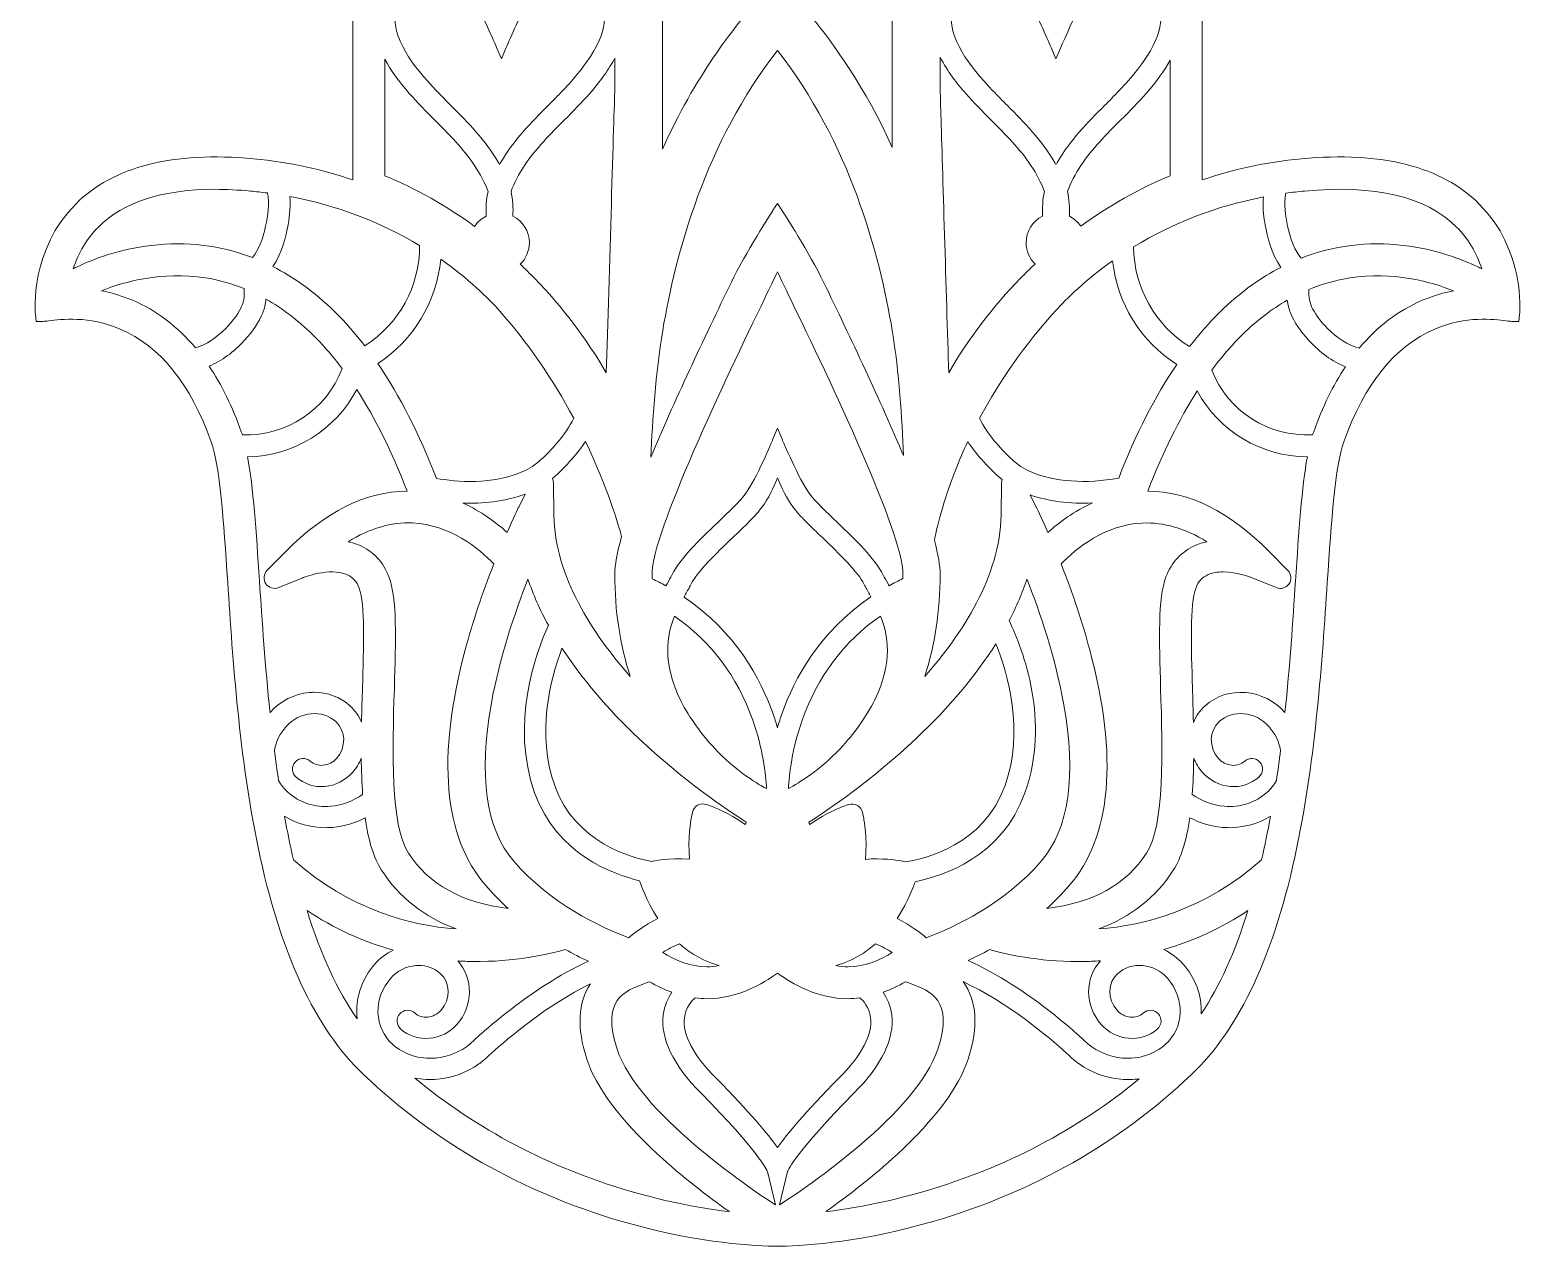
# Model space of a CAD drawing. Header units: millimetres. Extents: x 29 to 930, y -151 to 678.
# Drawn here: x 628.7 to 910.2, y 283.1 to 512.1 of the extents above; entities that cross this region are included whole.
import ezdxf

# ---------------------------------------------------------------- set-up
doc = ezdxf.new("R2010")
doc.units = ezdxf.units.MM
doc.header["$MEASUREMENT"] = 0
doc.layers.add('Layer 4', color=7, linetype='Continuous')

msp = doc.modelspace()

# ---------------------------------------------------------------- linework, layer by layer
at = {"layer": 'Layer 4', "lineweight": 0}
for points, knots in [([(901.58, 479.29), (894.51, 486.36), (883.25, 489.22), (868.09, 487.81), (861.25, 487.18), (855.02, 485.76), (849.38, 483.82), (849.38, 483.82), (849.38, 624.19), (849.38, 624.19), (847.17, 637.8), (835.28, 647.91), (821.72, 647.91), (811.05, 647.91), (801.65, 641.65), (797.05, 632.34), (797.05, 632.34), (797.05, 644.17), (797.05, 644.17), (795.25, 659.61), (783, 667.85), (769.47, 667.88), (769.47, 667.88), (769.47, 667.88), (769.47, 667.88), (769.46, 667.88), (769.44, 667.88), (769.43, 667.88), (769.42, 667.88), (769.4, 667.88), (769.39, 667.88), (769.39, 667.88), (769.39, 667.88), (769.39, 667.88), (755.86, 667.85), (743.61, 659.61), (741.81, 644.17), (741.81, 644.17), (741.81, 632.34), (741.81, 632.34), (737.21, 641.65), (727.81, 647.91), (717.14, 647.91), (703.58, 647.91), (691.69, 637.8), (689.48, 624.19), (689.48, 624.19), (689.48, 483.82), (689.48, 483.82), (683.84, 485.76), (677.61, 487.18), (670.77, 487.81), (655.61, 489.22), (644.34, 486.36), (637.28, 479.29), (628.66, 470.66), (629.64, 459.05), (629.68, 458.56), (629.68, 458.56), (629.81, 457.2), (629.81, 457.2), (629.81, 457.2), (631.17, 457.2), (631.17, 457.2), (631.44, 457.2), (631.75, 457.24), (632.23, 457.3), (634.48, 457.59), (639.75, 458.27), (645.67, 455.75), (653.16, 452.56), (658.93, 445.42), (662.81, 434.52), (664.44, 429.94), (665.12, 419.78), (665.9, 408.02), (666.88, 393.37), (668.09, 375.13), (671.62, 358.19), (675.8, 338.1), (682.32, 324.08), (691.55, 315.32), (705.06, 302.5), (721.34, 293.24), (739.93, 287.79), (752.67, 284.06), (763.69, 283.09), (768.77, 283.09), (769, 283.09), (769.22, 283.09), (769.43, 283.09), (769.64, 283.09), (769.86, 283.09), (770.09, 283.09), (775.17, 283.09), (786.19, 284.06), (798.93, 287.79), (817.52, 293.24), (833.8, 302.5), (847.31, 315.32), (856.54, 324.08), (863.06, 338.1), (867.24, 358.19), (870.77, 375.13), (871.98, 393.37), (872.96, 408.02), (873.74, 419.78), (874.42, 429.94), (876.05, 434.52), (879.93, 445.42), (885.7, 452.56), (893.19, 455.75), (899.11, 458.27), (904.38, 457.59), (906.62, 457.3), (907.11, 457.24), (907.42, 457.2), (907.68, 457.2), (907.68, 457.2), (909.05, 457.2), (909.05, 457.2), (909.05, 457.2), (909.18, 458.56), (909.18, 458.56), (909.22, 459.05), (910.2, 470.66), (901.58, 479.29)], [0, 0, 0, 0, 1, 1, 1, 2, 2, 2, 3, 3, 3, 4, 4, 4, 5, 5, 5, 6, 6, 6, 7, 7, 7, 8, 8, 8, 9, 9, 9, 10, 10, 10, 11, 11, 11, 12, 12, 12, 13, 13, 13, 14, 14, 14, 15, 15, 15, 16, 16, 16, 17, 17, 17, 18, 18, 18, 19, 19, 19, 20, 20, 20, 21, 21, 21, 22, 22, 22, 23, 23, 23, 24, 24, 24, 25, 25, 25, 26, 26, 26, 27, 27, 27, 28, 28, 28, 29, 29, 29, 30, 30, 30, 31, 31, 31, 32, 32, 32, 33, 33, 33, 34, 34, 34, 35, 35, 35, 36, 36, 36, 37, 37, 37, 38, 38, 38, 39, 39, 39, 40, 40, 40, 41, 41, 41, 42, 42, 42, 42]), ([(747.8, 517.07), (751.89, 514.11), (757.69, 514.38), (761.47, 517.97), (763.23, 519.64), (764.22, 521.89), (764.27, 524.31), (764.31, 526.72), (763.39, 529.01), (761.69, 530.74), (758.68, 533.81), (753.69, 533.89), (750.57, 530.93), (750.3, 530.67), (750.06, 530.4), (749.83, 530.11), (750.12, 530.58), (750.48, 531.03), (750.9, 531.42), (754.45, 534.8), (760.14, 534.7), (763.57, 531.21), (764.86, 529.9), (765.82, 528.31), (766.36, 526.6), (766.11, 525.36), (766, 524.09), (766.02, 522.82), (766.04, 521.76), (766.16, 520.7), (766.37, 519.65), (766.08, 518.75), (765.68, 517.89), (765.17, 517.07), (761.71, 513.1), (753.72, 503.14), (747.8, 489.64), (747.8, 489.64), (747.8, 517.07), (747.8, 517.07)], [0, 0, 0, 0, 1, 1, 1, 2, 2, 2, 3, 3, 3, 4, 4, 4, 5, 5, 5, 6, 6, 6, 7, 7, 7, 8, 8, 8, 9, 9, 9, 10, 10, 10, 11, 11, 11, 12, 12, 12, 13, 13, 13, 13]), ([(772.56, 526.6), (773.1, 528.31), (774.06, 529.9), (775.35, 531.21), (778.78, 534.7), (784.46, 534.8), (788.02, 531.42), (788.44, 531.03), (788.79, 530.59), (789.08, 530.11), (788.86, 530.4), (788.62, 530.67), (788.35, 530.93), (785.23, 533.89), (780.24, 533.81), (777.23, 530.74), (775.52, 529.01), (774.61, 526.72), (774.65, 524.31), (774.69, 521.89), (775.69, 519.64), (777.45, 517.97), (781.21, 514.4), (786.97, 514.11), (791.05, 517.02), (791.05, 517.02), (791.05, 489.94), (791.05, 489.94), (786.11, 501.08), (779.66, 509.84), (775.98, 514.37), (775.94, 514.41), (775.91, 514.45), (775.89, 514.47), (775.22, 515.29), (774.55, 516.09), (773.89, 516.84), (773.31, 517.73), (772.86, 518.67), (772.55, 519.65), (772.76, 520.7), (772.88, 521.76), (772.9, 522.82), (772.92, 524.09), (772.81, 525.36), (772.56, 526.6)], [0, 0, 0, 0, 1, 1, 1, 2, 2, 2, 3, 3, 3, 4, 4, 4, 5, 5, 5, 6, 6, 6, 7, 7, 7, 8, 8, 8, 9, 9, 9, 10, 10, 10, 11, 11, 11, 12, 12, 12, 13, 13, 13, 14, 14, 14, 15, 15, 15, 15]), ([(704.09, 526.47), (704.46, 526.1), (704.83, 525.73), (705.2, 525.36), (707.87, 522.68), (710.63, 519.92), (712.74, 516.77), (713.61, 515.45), (715.77, 510.55), (716.52, 508.77), (716.52, 508.77), (717.44, 506.61), (717.44, 506.61), (717.44, 506.61), (718.36, 508.77), (718.36, 508.77), (719.12, 510.55), (721.27, 515.45), (722.15, 516.77), (724.25, 519.92), (727.01, 522.69), (729.68, 525.36), (729.94, 525.62), (730.2, 525.88), (730.46, 526.14), (733.26, 523.63), (736.27, 520.28), (736.79, 516.02), (737.19, 512.72), (736.52, 508.56), (728.96, 500.62), (728.07, 499.69), (727.14, 498.75), (726.25, 497.84), (723.04, 494.61), (719.73, 491.27), (717.36, 487.2), (717.36, 487.2), (717.36, 487.2), (717.36, 487.2), (717.27, 487.04), (717.18, 486.88), (717.09, 486.72), (717, 486.88), (716.91, 487.04), (716.82, 487.2), (714.45, 491.27), (711.14, 494.61), (707.93, 497.84), (707.03, 498.75), (706.11, 499.69), (705.22, 500.62), (700.75, 505.31), (696.71, 510.43), (697.39, 516.02), (697.92, 520.4), (701.12, 523.86), (704.09, 526.47)], [0, 0, 0, 0, 1, 1, 1, 2, 2, 2, 3, 3, 3, 4, 4, 4, 5, 5, 5, 6, 6, 6, 7, 7, 7, 8, 8, 8, 9, 9, 9, 10, 10, 10, 11, 11, 11, 12, 12, 12, 13, 13, 13, 14, 14, 14, 15, 15, 15, 16, 16, 16, 17, 17, 17, 18, 18, 18, 19, 19, 19, 19]), ([(808.68, 526.3), (808.99, 525.99), (809.31, 525.67), (809.63, 525.36), (812.3, 522.68), (815.06, 519.92), (817.16, 516.77), (818.03, 515.45), (820.19, 510.55), (820.94, 508.77), (820.94, 508.77), (821.86, 506.61), (821.86, 506.61), (821.86, 506.61), (822.78, 508.77), (822.78, 508.77), (823.54, 510.55), (825.69, 515.45), (826.57, 516.77), (828.67, 519.92), (831.43, 522.68), (834.1, 525.35), (834.42, 525.67), (834.73, 525.99), (835.05, 526.3), (837.93, 523.75), (841.04, 520.34), (841.57, 516.02), (841.97, 512.72), (841.3, 508.56), (833.73, 500.62), (832.85, 499.69), (831.92, 498.75), (831.02, 497.84), (827.82, 494.61), (824.5, 491.27), (822.14, 487.2), (822.04, 487.04), (821.95, 486.88), (821.86, 486.72), (821.77, 486.88), (821.68, 487.04), (821.59, 487.2), (819.22, 491.27), (815.91, 494.61), (812.71, 497.84), (811.81, 498.75), (810.88, 499.69), (809.99, 500.62), (805.53, 505.31), (801.48, 510.43), (802.16, 516.02), (802.69, 520.34), (805.79, 523.75), (808.68, 526.3)], [0, 0, 0, 0, 1, 1, 1, 2, 2, 2, 3, 3, 3, 4, 4, 4, 5, 5, 5, 6, 6, 6, 7, 7, 7, 8, 8, 8, 9, 9, 9, 10, 10, 10, 11, 11, 11, 12, 12, 12, 13, 13, 13, 14, 14, 14, 15, 15, 15, 16, 16, 16, 17, 17, 17, 18, 18, 18, 18]), ([(747.82, 455.45), (750.22, 470.04), (755.92, 490.93), (769.43, 508.23), (782.94, 490.93), (788.64, 470.04), (791.04, 455.45), (792.33, 447.58), (792.9, 438.98), (793.15, 431.94), (788.86, 442.17), (783.21, 454.03), (778.12, 464.6), (775.59, 469.84), (770.48, 477.77), (770.26, 478.11), (770.26, 478.11), (769.42, 479.41), (769.42, 479.41), (769.42, 479.41), (768.58, 478.11), (768.58, 478.11), (768.37, 477.77), (763.26, 469.85), (760.74, 464.61), (755.59, 453.92), (749.88, 441.94), (745.58, 431.65), (745.87, 438.72), (746.5, 447.38), (747.82, 455.45)], [0, 0, 0, 0, 1, 1, 1, 2, 2, 2, 3, 3, 3, 4, 4, 4, 5, 5, 5, 6, 6, 6, 7, 7, 7, 8, 8, 8, 9, 9, 9, 10, 10, 10, 10]), ([(800.05, 506.95), (801.46, 504.22), (803.32, 501.89), (804.87, 500.12), (806.38, 498.38), (808.03, 496.73), (809.63, 495.14), (812.3, 492.47), (815.06, 489.7), (817.16, 486.55), (818.23, 484.94), (819.08, 483.29), (819.7, 481.64), (819.34, 480.27), (819.3, 478.49), (819.34, 477.01), (817.47, 476.07), (816.25, 474.14), (816.25, 472), (816.25, 470.47), (816.86, 469.04), (817.93, 468), (816.98, 467.1), (816.06, 466.2), (815.19, 465.31), (809.99, 459.98), (805.36, 453.88), (801.67, 447.51), (801.22, 462.24), (800.51, 485.87), (800.2, 496.18), (800.2, 496.18), (800.05, 501.2), (800.05, 501.2), (800.05, 501.2), (800.05, 506.95), (800.05, 506.95)], [0, 0, 0, 0, 1, 1, 1, 2, 2, 2, 3, 3, 3, 4, 4, 4, 5, 5, 5, 6, 6, 6, 7, 7, 7, 8, 8, 8, 9, 9, 9, 10, 10, 10, 11, 11, 11, 12, 12, 12, 12]), ([(695.47, 506.57), (696.58, 504.52), (698.11, 502.4), (700.1, 500.12), (701.61, 498.38), (703.26, 496.73), (704.85, 495.14), (707.52, 492.47), (710.28, 489.7), (712.38, 486.55), (713.46, 484.94), (714.31, 483.29), (714.92, 481.64), (714.57, 480.27), (714.52, 478.49), (714.57, 477.01), (713.68, 476.57), (712.94, 475.9), (712.4, 475.08), (707.12, 478.93), (701.43, 482.14), (695.47, 484.63), (695.47, 484.63), (695.47, 506.57), (695.47, 506.57)], [0, 0, 0, 0, 1, 1, 1, 2, 2, 2, 3, 3, 3, 4, 4, 4, 5, 5, 5, 6, 6, 6, 7, 7, 7, 8, 8, 8, 8]), ([(719.61, 477.01), (719.66, 478.49), (719.61, 480.27), (719.25, 481.64), (719.87, 483.29), (720.72, 484.94), (721.79, 486.55), (723.9, 489.7), (726.66, 492.47), (729.33, 495.14), (730.92, 496.73), (732.57, 498.38), (734.08, 500.12), (736.13, 502.47), (737.69, 504.65), (738.8, 506.76), (738.8, 506.76), (738.8, 501.26), (738.8, 501.26), (738.8, 501.26), (738.79, 500.8), (738.79, 500.8), (738.66, 496.51), (737.73, 465.42), (737.19, 447.51), (733.49, 453.88), (728.87, 459.98), (723.67, 465.31), (722.81, 466.19), (721.91, 467.08), (720.97, 467.96), (722.06, 469), (722.7, 470.47), (722.7, 472), (722.7, 474.14), (721.49, 476.07), (719.61, 477.01)], [0, 0, 0, 0, 1, 1, 1, 2, 2, 2, 3, 3, 3, 4, 4, 4, 5, 5, 5, 6, 6, 6, 7, 7, 7, 8, 8, 8, 9, 9, 9, 10, 10, 10, 11, 11, 11, 12, 12, 12, 12]), ([(824.03, 481.64), (824.64, 483.29), (825.5, 484.94), (826.57, 486.55), (828.67, 489.7), (831.43, 492.47), (834.1, 495.14), (835.7, 496.73), (837.35, 498.38), (838.86, 500.12), (840.79, 502.34), (842.29, 504.4), (843.38, 506.39), (843.38, 506.39), (843.38, 484.63), (843.38, 484.63), (837.45, 482.15), (831.79, 478.96), (826.52, 475.13), (825.98, 475.93), (825.25, 476.58), (824.39, 477.01), (824.43, 478.49), (824.38, 480.27), (824.03, 481.64)], [0, 0, 0, 0, 1, 1, 1, 2, 2, 2, 3, 3, 3, 4, 4, 4, 5, 5, 5, 6, 6, 6, 7, 7, 7, 8, 8, 8, 8]), ([(636.81, 467.11), (637.81, 470.18), (639.4, 472.82), (641.55, 474.96), (646.28, 479.68), (653.66, 482.06), (663.54, 482.06), (665.65, 482.06), (667.87, 481.95), (670.21, 481.74), (671.2, 481.64), (672.24, 481.52), (673.38, 481.37), (673.83, 479.41), (673.44, 477.04), (673.03, 475.15), (672.47, 472.54), (671.69, 470.63), (670.58, 469.21), (664.58, 471.51), (658.18, 472.29), (651.54, 471.51), (645.46, 470.79), (640.58, 468.92), (637.56, 467.47), (637.36, 467.38), (637.11, 467.26), (636.81, 467.11)], [0, 0, 0, 0, 1, 1, 1, 2, 2, 2, 3, 3, 3, 4, 4, 4, 5, 5, 5, 6, 6, 6, 7, 7, 7, 8, 8, 8, 9, 9, 9, 9]), ([(901.3, 467.46), (901.3, 467.46), (901.3, 467.46), (901.3, 467.46), (898.27, 468.91), (893.39, 470.78), (887.32, 471.5), (880.58, 472.29), (874.1, 471.48), (868.03, 469.1), (866.87, 470.54), (866.06, 472.48), (865.49, 475.15), (865.08, 477.03), (864.7, 479.37), (865.13, 481.32), (866.36, 481.5), (867.52, 481.63), (868.64, 481.74), (881.92, 482.97), (891.57, 480.69), (897.31, 474.96), (899.46, 472.82), (901.05, 470.18), (902.05, 467.1), (901.75, 467.25), (901.49, 467.37), (901.3, 467.46)], [0, 0, 0, 0, 1, 1, 1, 2, 2, 2, 3, 3, 3, 4, 4, 4, 5, 5, 5, 6, 6, 6, 7, 7, 7, 8, 8, 8, 9, 9, 9, 9]), ([(677.26, 475.4), (677.63, 477.39), (677.74, 479.14), (677.59, 480.7), (686.4, 479.05), (694.61, 475.95), (702.04, 471.47), (702.07, 463.83), (698.17, 456.71), (691.73, 452.59), (688.14, 457.24), (684.22, 461.1), (680.06, 464.07), (678.23, 465.37), (676.34, 466.52), (674.42, 467.5), (676.13, 470.12), (676.86, 473.2), (677.26, 475.4)], [0, 0, 0, 0, 1, 1, 1, 2, 2, 2, 3, 3, 3, 4, 4, 4, 5, 5, 5, 6, 6, 6, 6]), ([(860.92, 480.63), (860.79, 479.08), (860.9, 477.36), (861.26, 475.4), (861.67, 473.15), (862.42, 470), (864.19, 467.37), (862.35, 466.41), (860.54, 465.31), (858.8, 464.06), (854.59, 461.06), (850.63, 457.15), (847.02, 452.44), (840.52, 456.49), (836.54, 463.56), (836.49, 471.21), (843.94, 475.76), (852.15, 478.93), (860.92, 480.63)], [0, 0, 0, 0, 1, 1, 1, 2, 2, 2, 3, 3, 3, 4, 4, 4, 5, 5, 5, 6, 6, 6, 6]), ([(717.13, 459.13), (722.37, 453.22), (727.06, 446.44), (731.05, 438.97), (730.28, 437.38), (729.22, 435.81), (727.82, 434.19), (725.99, 432.09), (723.96, 429.99), (721.5, 428.92), (715.66, 426.37), (708.98, 426.96), (705.19, 427.64), (701.98, 435.96), (698.27, 443.23), (694.15, 449.25), (700.91, 453.67), (705.24, 460.86), (706.01, 468.9), (711.27, 465.23), (714.93, 461.61), (717.13, 459.13)], [0, 0, 0, 0, 1, 1, 1, 2, 2, 2, 3, 3, 3, 4, 4, 4, 5, 5, 5, 6, 6, 6, 7, 7, 7, 7]), ([(833.69, 427.7), (827.52, 426.54), (821.47, 426.98), (817.02, 428.92), (814.56, 429.99), (812.53, 432.09), (810.7, 434.19), (809.3, 435.81), (808.24, 437.37), (807.48, 438.96), (811.31, 446.1), (816.1, 452.88), (821.72, 459.12), (823.87, 461.51), (827.45, 465.02), (832.54, 468.61), (833.39, 460.59), (837.8, 453.45), (844.61, 449.1), (840.53, 443.12), (836.87, 435.93), (833.69, 427.7)], [0, 0, 0, 0, 1, 1, 1, 2, 2, 2, 3, 3, 3, 4, 4, 4, 5, 5, 5, 6, 6, 6, 7, 7, 7, 7]), ([(648.02, 461.16), (646.14, 461.96), (644.17, 462.56), (642.14, 462.95), (646.46, 464.7), (653.52, 466.65), (661.63, 465.4), (664.14, 465.01), (666.62, 464.33), (669, 463.36), (669.1, 461.81), (668.89, 460.65), (668.32, 459.57), (667.68, 458.35), (666.74, 457.1), (665.52, 455.87), (663.78, 454.09), (661.87, 452.86), (659.84, 452.21), (656.45, 456.25), (652.48, 459.26), (648.02, 461.16)], [0, 0, 0, 0, 1, 1, 1, 2, 2, 2, 3, 3, 3, 4, 4, 4, 5, 5, 5, 6, 6, 6, 7, 7, 7, 7]), ([(748.63, 407.77), (748.56, 407.65), (748.49, 407.52), (748.42, 407.4), (747.56, 407.87), (746.68, 408.33), (745.8, 408.75), (745.8, 409.02), (745.8, 409.29), (745.8, 409.57), (745.81, 417.48), (759.62, 446.16), (767.04, 461.57), (767.99, 463.53), (768.78, 465.2), (769.43, 466.54), (770.07, 465.2), (770.86, 463.53), (771.81, 461.56), (779.23, 446.15), (793.04, 417.47), (793.05, 409.56), (793.05, 409.3), (793.05, 409.04), (793.05, 408.77), (792.17, 408.35), (791.3, 407.9), (790.44, 407.42), (790.38, 407.54), (790.31, 407.66), (790.24, 407.77), (789.91, 408.37), (789.59, 408.94), (789.34, 409.44), (787.78, 412.55), (784.18, 415.99), (780.7, 419.31), (778.58, 421.34), (776.58, 423.25), (775.54, 424.65), (773.43, 427.5), (770.39, 434.8), (770.36, 434.87), (770.36, 434.87), (769.44, 437.1), (769.44, 437.1), (769.44, 437.1), (768.51, 434.87), (768.51, 434.87), (768.48, 434.8), (765.45, 427.5), (763.34, 424.65), (762.3, 423.25), (760.29, 421.34), (758.17, 419.31), (754.69, 415.99), (751.09, 412.55), (749.54, 409.44), (749.29, 408.94), (748.97, 408.37), (748.63, 407.77)], [0, 0, 0, 0, 1, 1, 1, 2, 2, 2, 3, 3, 3, 4, 4, 4, 5, 5, 5, 6, 6, 6, 7, 7, 7, 8, 8, 8, 9, 9, 9, 10, 10, 10, 11, 11, 11, 12, 12, 12, 13, 13, 13, 14, 14, 14, 15, 15, 15, 16, 16, 16, 17, 17, 17, 18, 18, 18, 19, 19, 19, 20, 20, 20, 20]), ([(890.84, 461.16), (886.35, 459.25), (882.35, 456.21), (878.95, 452.13), (876.82, 452.76), (874.81, 454.01), (873, 455.87), (871.78, 457.1), (870.84, 458.35), (870.2, 459.57), (869.65, 460.6), (869.43, 461.74), (869.51, 463.21), (872.01, 464.25), (874.6, 464.98), (877.22, 465.39), (885.32, 466.64), (892.38, 464.69), (896.7, 462.94), (894.67, 462.55), (892.71, 461.96), (890.84, 461.16)], [0, 0, 0, 0, 1, 1, 1, 2, 2, 2, 3, 3, 3, 4, 4, 4, 5, 5, 5, 6, 6, 6, 7, 7, 7, 7]), ([(668.66, 435.84), (668.59, 436.05), (668.52, 436.25), (668.46, 436.43), (666.79, 441.12), (664.76, 445.26), (662.41, 448.77), (664.79, 449.78), (667.05, 451.42), (669.01, 453.58), (670.69, 455.43), (671.8, 457.09), (672.49, 458.79), (672.81, 459.59), (673.02, 460.45), (673.11, 461.38), (676.18, 459.65), (679.11, 457.42), (681.86, 454.73), (683.77, 452.86), (685.64, 450.7), (687.45, 448.3), (684.46, 440.48), (677.03, 435.56), (668.66, 435.84)], [0, 0, 0, 0, 1, 1, 1, 2, 2, 2, 3, 3, 3, 4, 4, 4, 5, 5, 5, 6, 6, 6, 7, 7, 7, 8, 8, 8, 8]), ([(870.4, 436.43), (870.33, 436.25), (870.27, 436.06), (870.2, 435.85), (861.83, 435.43), (854.3, 440.23), (851.19, 448), (853.05, 450.51), (855.01, 452.77), (857, 454.72), (859.65, 457.33), (862.48, 459.5), (865.43, 461.2), (865.53, 460.34), (865.73, 459.54), (866.03, 458.79), (866.72, 457.09), (867.83, 455.43), (869.51, 453.58), (871.55, 451.34), (873.9, 449.66), (876.38, 448.66), (874.06, 445.18), (872.05, 441.07), (870.4, 436.43)], [0, 0, 0, 0, 1, 1, 1, 2, 2, 2, 3, 3, 3, 4, 4, 4, 5, 5, 5, 6, 6, 6, 7, 7, 7, 8, 8, 8, 8]), ([(673.93, 383.59), (673.91, 383.57), (673.89, 383.55), (673.87, 383.52), (672.95, 392.26), (672.39, 400.75), (671.88, 408.32), (671.26, 417.76), (670.71, 426), (669.65, 431.71), (678.27, 431.82), (686.22, 436.74), (690.19, 444.37), (693.7, 438.97), (696.88, 432.55), (699.68, 425.25), (691.91, 425.18), (684.21, 421.34), (676.79, 413.83), (676.79, 413.83), (673.32, 410.33), (673.32, 410.33), (672.66, 409.65), (672.56, 408.59), (673.08, 407.81), (673.61, 407.02), (674.63, 406.71), (675.51, 407.07), (675.51, 407.07), (680.05, 408.94), (680.05, 408.94), (680.1, 408.96), (685.09, 410.92), (688.33, 409.52), (689.45, 409.04), (690.17, 408.24), (690.67, 406.94), (691.77, 404.05), (691.51, 395.67), (691.28, 388.27), (691.22, 386.15), (691.15, 383.94), (691.1, 381.71), (690.63, 382.87), (689.9, 383.94), (688.9, 384.83), (687.04, 386.47), (684.69, 387.36), (682.19, 387.36), (681.88, 387.36), (681.56, 387.34), (681.25, 387.31), (678.44, 387.07), (675.84, 385.75), (673.93, 383.59)], [0, 0, 0, 0, 1, 1, 1, 2, 2, 2, 3, 3, 3, 4, 4, 4, 5, 5, 5, 6, 6, 6, 7, 7, 7, 8, 8, 8, 9, 9, 9, 10, 10, 10, 11, 11, 11, 12, 12, 12, 13, 13, 13, 14, 14, 14, 15, 15, 15, 16, 16, 16, 17, 17, 17, 18, 18, 18, 18]), ([(866.97, 408.31), (866.47, 400.75), (865.9, 392.26), (864.99, 383.53), (864.97, 383.55), (864.95, 383.57), (864.93, 383.59), (863.02, 385.75), (860.42, 387.07), (857.61, 387.31), (854.76, 387.56), (852.05, 386.68), (849.96, 384.83), (848.96, 383.94), (848.22, 382.87), (847.75, 381.69), (847.7, 383.93), (847.64, 386.15), (847.57, 388.27), (847.34, 395.66), (847.08, 404.04), (848.18, 406.93), (848.68, 408.23), (849.4, 409.03), (850.52, 409.51), (851.38, 409.88), (852.35, 410.02), (853.32, 410.02), (856.05, 410.02), (858.76, 408.95), (858.79, 408.94), (858.79, 408.94), (863.35, 407.06), (863.35, 407.06), (864.22, 406.7), (865.24, 407.01), (865.77, 407.8), (866.3, 408.58), (866.2, 409.64), (865.53, 410.32), (865.53, 410.32), (862.06, 413.82), (862.06, 413.82), (854.63, 421.34), (846.94, 425.18), (839.17, 425.25), (841.93, 432.42), (845.05, 438.75), (848.48, 444.09), (852.55, 436.51), (860.56, 431.71), (869.17, 431.71), (869.17, 431.71), (869.2, 431.71), (869.2, 431.71), (868.15, 426), (867.6, 417.76), (866.97, 408.31)], [0, 0, 0, 0, 1, 1, 1, 2, 2, 2, 3, 3, 3, 4, 4, 4, 5, 5, 5, 6, 6, 6, 7, 7, 7, 8, 8, 8, 9, 9, 9, 10, 10, 10, 11, 11, 11, 12, 12, 12, 13, 13, 13, 14, 14, 14, 15, 15, 15, 16, 16, 16, 17, 17, 17, 18, 18, 18, 19, 19, 19, 19]), ([(741.71, 390.35), (734.62, 398.36), (727.51, 409.21), (727.33, 420.71), (727.33, 420.71), (727.23, 426.79), (727.23, 426.79), (727.23, 427.08), (727.16, 427.35), (727.04, 427.6), (728.42, 428.76), (729.64, 430.07), (730.68, 431.24), (731.68, 432.37), (732.54, 433.47), (733.27, 434.58), (737.39, 426.02), (739.44, 419.05), (740.08, 416.67), (739.22, 413.67), (738.8, 411.35), (738.8, 409.58), (738.79, 402.69), (739.77, 396.25), (741.71, 390.35)], [0, 0, 0, 0, 1, 1, 1, 2, 2, 2, 3, 3, 3, 4, 4, 4, 5, 5, 5, 6, 6, 6, 7, 7, 7, 8, 8, 8, 8]), ([(798.97, 415.98), (799.42, 418.34), (800.53, 423.04), (802.99, 429.31), (803.67, 431.05), (804.43, 432.81), (805.26, 434.56), (805.99, 433.46), (806.84, 432.36), (807.84, 431.24), (808.95, 429.99), (810.25, 428.59), (811.73, 427.4), (811.66, 427.2), (811.63, 427), (811.62, 426.78), (811.62, 426.78), (811.53, 420.71), (811.53, 420.71), (811.34, 409.21), (804.23, 398.35), (797.15, 390.34), (799.09, 396.24), (800.06, 402.68), (800.05, 409.57), (800.05, 411.21), (799.7, 413.3), (798.97, 415.98)], [0, 0, 0, 0, 1, 1, 1, 2, 2, 2, 3, 3, 3, 4, 4, 4, 5, 5, 5, 6, 6, 6, 7, 7, 7, 8, 8, 8, 9, 9, 9, 9]), ([(751.83, 405.3), (751.92, 405.47), (752.02, 405.64), (752.11, 405.81), (752.48, 406.45), (752.82, 407.06), (753.12, 407.65), (754.36, 410.14), (757.85, 413.48), (760.94, 416.42), (763.19, 418.57), (765.31, 420.6), (766.55, 422.27), (767.7, 423.83), (768.68, 425.84), (769.44, 427.72), (770.2, 425.85), (771.17, 423.83), (772.33, 422.27), (773.57, 420.6), (775.69, 418.57), (777.94, 416.42), (781.02, 413.48), (784.52, 410.14), (785.76, 407.65), (786.05, 407.06), (786.4, 406.45), (786.76, 405.81), (786.85, 405.65), (786.94, 405.49), (787.03, 405.33), (777.29, 398.71), (772.56, 389.81), (770.3, 383.42), (769.99, 382.53), (769.69, 381.61), (769.42, 380.69), (769.16, 381.61), (768.87, 382.51), (768.55, 383.4), (766.3, 389.78), (761.57, 398.68), (751.83, 405.3)], [0, 0, 0, 0, 1, 1, 1, 2, 2, 2, 3, 3, 3, 4, 4, 4, 5, 5, 5, 6, 6, 6, 7, 7, 7, 8, 8, 8, 9, 9, 9, 10, 10, 10, 11, 11, 11, 12, 12, 12, 13, 13, 13, 14, 14, 14, 14]), ([(721.93, 424.66), (721.93, 424.66), (720.7, 422.22), (720.7, 422.22), (720.59, 422.01), (719.73, 420.26), (718.5, 417.47), (716.41, 419.36), (713.6, 421.45), (710.17, 422.99), (713.81, 422.85), (717.96, 423.2), (721.93, 424.66)], [0, 0, 0, 0, 1, 1, 1, 2, 2, 2, 3, 3, 3, 4, 4, 4, 4]), ([(816.99, 424.52), (820.45, 423.33), (824.47, 422.82), (828.74, 423.01), (825.29, 421.47), (822.46, 419.36), (820.36, 417.46), (819.04, 420.45), (818.16, 422.21), (818.15, 422.23), (818.15, 422.23), (816.99, 424.52), (816.99, 424.52)], [0, 0, 0, 0, 1, 1, 1, 2, 2, 2, 3, 3, 3, 4, 4, 4, 4]), ([(696.27, 409.08), (695.19, 411.9), (693.32, 413.9), (690.71, 415.03), (690.03, 415.32), (689.31, 415.55), (688.56, 415.71), (692.64, 418.22), (696.71, 419.41), (700.69, 419.24), (707.76, 418.93), (713.19, 414.47), (716.02, 411.53), (713.82, 405.97), (712.01, 400.54), (710.63, 395.35), (705.23, 375.12), (706.53, 360.19), (714.49, 350.98), (715.78, 349.48), (717.2, 348.03), (718.72, 346.65), (710, 347.72), (703.7, 351.23), (699.95, 357.1), (696.49, 362.51), (696.91, 376.1), (697.28, 388.08), (697.57, 397.2), (697.81, 405.06), (696.27, 409.08)], [0, 0, 0, 0, 1, 1, 1, 2, 2, 2, 3, 3, 3, 4, 4, 4, 5, 5, 5, 6, 6, 6, 7, 7, 7, 8, 8, 8, 9, 9, 9, 10, 10, 10, 10]), ([(841.57, 388.08), (841.95, 376.09), (842.37, 362.5), (838.91, 357.09), (835.16, 351.22), (828.85, 347.72), (820.14, 346.64), (821.66, 348.02), (823.07, 349.47), (824.37, 350.97), (832.32, 360.18), (833.62, 375.11), (828.22, 395.35), (826.84, 400.53), (825.03, 405.96), (822.84, 411.52), (825.67, 414.46), (831.09, 418.92), (838.16, 419.23), (842.14, 419.4), (846.21, 418.22), (850.3, 415.71), (849.54, 415.54), (848.82, 415.32), (848.15, 415.02), (845.53, 413.9), (843.66, 411.89), (842.58, 409.07), (841.04, 405.06), (841.29, 397.19), (841.57, 388.08)], [0, 0, 0, 0, 1, 1, 1, 2, 2, 2, 3, 3, 3, 4, 4, 4, 5, 5, 5, 6, 6, 6, 7, 7, 7, 8, 8, 8, 9, 9, 9, 10, 10, 10, 10]), ([(741.41, 341.14), (736.1, 343.13), (726.74, 347.5), (719.78, 355.55), (714.51, 361.66), (713.09, 371.67), (715.55, 385.3), (717.11, 393.92), (719.98, 402.41), (722.44, 408.69), (723.4, 405.82), (724.68, 402.9), (726.28, 399.97), (723.79, 394.48), (719.1, 381.39), (723.7, 368.44), (727.82, 356.86), (738.48, 353.06), (743.46, 351.89), (743.46, 351.89), (743.51, 351.72), (743.51, 351.72), (743.56, 351.57), (744.58, 348.29), (746.91, 344.76), (744.33, 343.47), (742.37, 341.96), (741.41, 341.14)], [0, 0, 0, 0, 1, 1, 1, 2, 2, 2, 3, 3, 3, 4, 4, 4, 5, 5, 5, 6, 6, 6, 7, 7, 7, 8, 8, 8, 9, 9, 9, 9]), ([(813.05, 400.85), (814.43, 403.48), (815.55, 406.1), (816.41, 408.69), (818.87, 402.4), (821.74, 393.91), (823.3, 385.29), (825.77, 371.66), (824.34, 361.65), (819.07, 355.54), (812.11, 347.49), (802.75, 343.12), (797.44, 341.14), (796.48, 341.95), (794.52, 343.47), (791.94, 344.75), (794.19, 348.16), (795.22, 351.34), (795.33, 351.69), (800.56, 352.73), (811.73, 356.35), (816.03, 368.44), (820.81, 381.88), (815.73, 395.26), (813.05, 400.85)], [0, 0, 0, 0, 1, 1, 1, 2, 2, 2, 3, 3, 3, 4, 4, 4, 5, 5, 5, 6, 6, 6, 7, 7, 7, 8, 8, 8, 8]), ([(750.04, 401.69), (756.88, 396.95), (761.83, 390.38), (764.76, 382.13), (766.67, 376.75), (767.22, 371.95), (767.37, 369.22), (765.08, 370.44), (761.36, 372.8), (757.64, 376.75), (755.1, 379.43), (752.94, 382.46), (751.2, 385.73), (747.69, 393.07), (748.57, 398.08), (750.04, 401.69)], [0, 0, 0, 0, 1, 1, 1, 2, 2, 2, 3, 3, 3, 4, 4, 4, 5, 5, 5, 5]), ([(774.07, 382.09), (777, 390.37), (781.96, 396.97), (788.83, 401.72), (790.29, 398.15), (791.18, 393.2), (787.78, 385.97), (786.03, 382.61), (783.82, 379.5), (781.22, 376.74), (777.46, 372.76), (773.58, 370.35), (771.48, 369.22), (771.63, 371.94), (772.17, 376.71), (774.07, 382.09)], [0, 0, 0, 0, 1, 1, 1, 2, 2, 2, 3, 3, 3, 4, 4, 4, 5, 5, 5, 5]), ([(743.3, 378.68), (751.64, 370.83), (759.77, 365.3), (763.54, 362.9), (763.47, 362.75), (763.41, 362.61), (763.34, 362.46), (760.15, 364.77), (757.25, 365.8), (757.12, 365.85), (757.12, 365.85), (756.03, 366.23), (756.03, 366.23), (755.49, 366.42), (754.88, 366.36), (754.38, 366.08), (753.87, 365.79), (753.52, 365.3), (753.41, 364.73), (753.41, 364.73), (753.19, 363.59), (753.19, 363.59), (753.11, 363.21), (752.52, 360.01), (752.86, 355.91), (748.91, 356.24), (745.86, 355.56), (745.73, 355.53), (745.73, 355.53), (745.67, 355.52), (745.67, 355.52), (742.13, 356.15), (731.33, 358.96), (727.47, 369.79), (724.02, 379.5), (726.54, 389.58), (728.85, 395.66), (732.56, 389.94), (737.41, 384.23), (743.3, 378.68)], [0, 0, 0, 0, 1, 1, 1, 2, 2, 2, 3, 3, 3, 4, 4, 4, 5, 5, 5, 6, 6, 6, 7, 7, 7, 8, 8, 8, 9, 9, 9, 10, 10, 10, 11, 11, 11, 12, 12, 12, 13, 13, 13, 13]), ([(810.55, 396.51), (812.77, 390.93), (815.93, 380.08), (812.27, 369.79), (808.28, 358.59), (797.16, 355.98), (793.55, 355.43), (793.55, 355.43), (793.13, 355.52), (793.13, 355.52), (793.02, 355.55), (791.03, 355.99), (788.19, 355.99), (787.5, 355.99), (786.77, 355.97), (786, 355.9), (786.33, 360), (785.74, 363.2), (785.67, 363.59), (785.67, 363.59), (785.44, 364.72), (785.44, 364.72), (785.33, 365.29), (784.98, 365.78), (784.48, 366.07), (783.97, 366.36), (783.37, 366.41), (782.82, 366.22), (782.82, 366.22), (781.73, 365.84), (781.73, 365.84), (781.6, 365.79), (778.7, 364.77), (775.51, 362.45), (775.45, 362.6), (775.38, 362.74), (775.31, 362.89), (779.08, 365.29), (787.22, 370.82), (795.55, 378.68), (801.74, 384.51), (806.78, 390.5), (810.55, 396.51)], [0, 0, 0, 0, 1, 1, 1, 2, 2, 2, 3, 3, 3, 4, 4, 4, 5, 5, 5, 6, 6, 6, 7, 7, 7, 8, 8, 8, 9, 9, 9, 10, 10, 10, 11, 11, 11, 12, 12, 12, 13, 13, 13, 14, 14, 14, 14]), ([(674.69, 376.47), (675.01, 378.11), (675.78, 379.65), (676.92, 380.94), (678.15, 382.32), (679.81, 383.17), (681.59, 383.33), (683.34, 383.48), (684.99, 382.95), (686.25, 381.83), (688.19, 380.11), (688.25, 377.01), (686.39, 374.91), (685.73, 374.17), (684.85, 373.71), (683.89, 373.62), (682.97, 373.53), (682.1, 373.81), (681.44, 374.4), (681.04, 374.75), (680.52, 374.93), (679.99, 374.9), (679.46, 374.86), (678.97, 374.63), (678.61, 374.23), (678.26, 373.83), (678.08, 373.31), (678.11, 372.78), (678.14, 372.25), (678.38, 371.76), (678.78, 371.4), (680.26, 370.09), (682.18, 369.46), (684.19, 369.63), (686.19, 369.8), (688.03, 370.73), (689.38, 372.25), (690.11, 373.07), (690.66, 373.98), (691.05, 374.94), (691.08, 372.6), (691.16, 370.31), (691.31, 368.14), (689.54, 366.87), (687.49, 366.1), (685.35, 365.91), (682.32, 365.64), (679.44, 366.57), (677.24, 368.53), (676.52, 369.17), (675.93, 369.92), (675.48, 370.77), (675.2, 372.59), (674.94, 374.5), (674.69, 376.47)], [0, 0, 0, 0, 1, 1, 1, 2, 2, 2, 3, 3, 3, 4, 4, 4, 5, 5, 5, 6, 6, 6, 7, 7, 7, 8, 8, 8, 9, 9, 9, 10, 10, 10, 11, 11, 11, 12, 12, 12, 13, 13, 13, 14, 14, 14, 15, 15, 15, 16, 16, 16, 17, 17, 17, 18, 18, 18, 18]), ([(863.38, 370.77), (862.93, 369.92), (862.34, 369.16), (861.62, 368.53), (859.42, 366.57), (856.54, 365.65), (853.51, 365.91), (851.37, 366.1), (849.31, 366.87), (847.54, 368.14), (847.7, 370.32), (847.78, 372.61), (847.8, 374.95), (848.19, 373.99), (848.75, 373.08), (849.48, 372.25), (850.83, 370.73), (852.67, 369.8), (854.67, 369.63), (856.68, 369.46), (858.6, 370.09), (860.08, 371.4), (860.48, 371.76), (860.71, 372.25), (860.75, 372.78), (860.78, 373.31), (860.6, 373.83), (860.25, 374.23), (859.89, 374.63), (859.4, 374.86), (858.87, 374.9), (858.34, 374.93), (857.82, 374.75), (857.42, 374.39), (856.76, 373.81), (855.89, 373.53), (854.96, 373.62), (854.01, 373.71), (853.13, 374.17), (852.47, 374.91), (850.61, 377.01), (850.67, 380.11), (852.61, 381.83), (853.87, 382.95), (855.52, 383.48), (857.26, 383.33), (859.05, 383.17), (860.71, 382.32), (861.94, 380.94), (863.08, 379.65), (863.85, 378.11), (864.17, 376.47), (863.92, 374.5), (863.65, 372.59), (863.38, 370.77)], [0, 0, 0, 0, 1, 1, 1, 2, 2, 2, 3, 3, 3, 4, 4, 4, 5, 5, 5, 6, 6, 6, 7, 7, 7, 8, 8, 8, 9, 9, 9, 10, 10, 10, 11, 11, 11, 12, 12, 12, 13, 13, 13, 14, 14, 14, 15, 15, 15, 16, 16, 16, 17, 17, 17, 18, 18, 18, 18]), ([(676.59, 364.04), (678.89, 362.63), (681.56, 361.87), (684.33, 361.87), (684.79, 361.87), (685.25, 361.89), (685.7, 361.93), (687.81, 362.11), (689.89, 362.73), (691.78, 363.73), (692.39, 359.41), (693.41, 356.17), (694.89, 353.87), (698.17, 348.74), (702.86, 345.04), (708.9, 342.81), (700.34, 343.44), (688.93, 346.38), (678.28, 355.82), (677.68, 358.42), (677.11, 361.18), (676.59, 364.04)], [0, 0, 0, 0, 1, 1, 1, 2, 2, 2, 3, 3, 3, 4, 4, 4, 5, 5, 5, 6, 6, 6, 7, 7, 7, 7]), ([(860.58, 355.81), (849.93, 346.38), (838.52, 343.44), (829.95, 342.81), (835.99, 345.04), (840.69, 348.74), (843.96, 353.86), (845.44, 356.17), (846.46, 359.41), (847.08, 363.74), (848.97, 362.73), (851.05, 362.11), (853.16, 361.93), (853.61, 361.89), (854.07, 361.87), (854.53, 361.87), (857.29, 361.87), (859.97, 362.63), (862.27, 364.04), (861.74, 361.17), (861.18, 358.41), (860.58, 355.81)], [0, 0, 0, 0, 1, 1, 1, 2, 2, 2, 3, 3, 3, 4, 4, 4, 5, 5, 5, 6, 6, 6, 7, 7, 7, 7]), ([(693.61, 336.17), (691.31, 333.58), (690.1, 330.28), (690.21, 326.89), (690.22, 326.55), (690.24, 326.22), (690.28, 325.89), (686.54, 331.22), (683.42, 337.96), (680.84, 346.28), (685.86, 342.93), (691.3, 340.43), (697.07, 338.82), (695.78, 338.18), (694.6, 337.29), (693.61, 336.17)], [0, 0, 0, 0, 1, 1, 1, 2, 2, 2, 3, 3, 3, 4, 4, 4, 5, 5, 5, 5]), ([(849.23, 326.84), (849.23, 326.86), (849.23, 326.87), (849.23, 326.89), (849.34, 330.28), (848.13, 333.58), (845.83, 336.17), (844.78, 337.35), (843.54, 338.28), (842.16, 338.92), (847.79, 340.53), (853.1, 343), (858.01, 346.27), (855.58, 338.43), (852.69, 332.01), (849.23, 326.84)], [0, 0, 0, 0, 1, 1, 1, 2, 2, 2, 3, 3, 3, 4, 4, 4, 5, 5, 5, 5]), ([(694.2, 327.02), (694.13, 329.38), (694.98, 331.69), (696.6, 333.52), (697.83, 334.91), (699.49, 335.75), (701.27, 335.91), (701.47, 335.93), (701.66, 335.94), (701.85, 335.94), (703.38, 335.94), (704.81, 335.41), (705.93, 334.42), (707.87, 332.69), (707.93, 329.59), (706.07, 327.49), (705.41, 326.75), (704.53, 326.29), (703.57, 326.2), (702.65, 326.12), (701.78, 326.39), (701.12, 326.98), (700.72, 327.33), (700.21, 327.51), (699.67, 327.48), (699.14, 327.44), (698.65, 327.21), (698.29, 326.81), (697.56, 325.98), (697.64, 324.72), (698.46, 323.98), (699.94, 322.67), (701.86, 322.05), (703.87, 322.21), (705.87, 322.38), (707.71, 323.31), (709.06, 324.83), (712.18, 328.35), (712.18, 333.52), (709.22, 336.78), (710.13, 336.72), (711.05, 336.69), (711.96, 336.68), (719.93, 336.56), (726.21, 338), (729.47, 338.95), (730.88, 338.16), (732.34, 337.41), (733.84, 336.71), (728.21, 334.17), (722.99, 330.57), (719.45, 327.85), (717.43, 326.3), (715.45, 324.67), (713.56, 322.99), (713.35, 322.84), (713.09, 322.61), (712.78, 322.28), (712.3, 321.85), (711.9, 321.48), (711.58, 321.17), (709.68, 319.63), (707.41, 318.7), (705.03, 318.49), (702, 318.22), (699.12, 319.16), (696.92, 321.11), (695.24, 322.6), (694.28, 324.7), (694.2, 327.02)], [0, 0, 0, 0, 1, 1, 1, 2, 2, 2, 3, 3, 3, 4, 4, 4, 5, 5, 5, 6, 6, 6, 7, 7, 7, 8, 8, 8, 9, 9, 9, 10, 10, 10, 11, 11, 11, 12, 12, 12, 13, 13, 13, 14, 14, 14, 15, 15, 15, 16, 16, 16, 17, 17, 17, 18, 18, 18, 19, 19, 19, 20, 20, 20, 21, 21, 21, 22, 22, 22, 23, 23, 23, 23]), ([(758.44, 335.9), (757.65, 335.75), (756.88, 335.67), (756.13, 335.67), (752.93, 335.67), (749.97, 337.02), (747.81, 338.38), (748.69, 338.93), (749.77, 339.52), (750.98, 340.01), (751.84, 339.24), (752.74, 338.57), (753.67, 338), (755.12, 337.1), (756.71, 336.4), (758.44, 335.9)], [0, 0, 0, 0, 1, 1, 1, 2, 2, 2, 3, 3, 3, 4, 4, 4, 5, 5, 5, 5]), ([(791.05, 338.37), (788.86, 337.01), (785.91, 335.67), (782.72, 335.67), (781.97, 335.67), (781.2, 335.74), (780.42, 335.89), (782.14, 336.39), (783.73, 337.09), (785.19, 337.99), (786.11, 338.56), (787.02, 339.24), (787.87, 340), (789.08, 339.51), (790.16, 338.92), (791.05, 338.37)], [0, 0, 0, 0, 1, 1, 1, 2, 2, 2, 3, 3, 3, 4, 4, 4, 5, 5, 5, 5]), ([(845.24, 327.02), (845.16, 324.7), (844.2, 322.6), (842.52, 321.11), (840.32, 319.16), (837.44, 318.23), (834.41, 318.49), (832.02, 318.7), (829.76, 319.63), (827.86, 321.17), (827.54, 321.48), (827.14, 321.85), (826.66, 322.28), (826.35, 322.61), (826.09, 322.84), (825.88, 322.99), (823.99, 324.67), (822.01, 326.3), (819.99, 327.85), (816.36, 330.63), (811.04, 334.3), (805.31, 336.84), (806.7, 337.5), (808.07, 338.2), (809.39, 338.94), (812.49, 338.04), (818.44, 336.66), (826.02, 336.66), (826.31, 336.66), (826.6, 336.66), (826.89, 336.67), (828.01, 336.68), (829.13, 336.73), (830.25, 336.81), (827.26, 333.56), (827.25, 328.36), (830.38, 324.83), (831.73, 323.31), (833.57, 322.38), (835.57, 322.21), (837.58, 322.05), (839.5, 322.67), (840.98, 323.98), (841.38, 324.34), (841.61, 324.83), (841.65, 325.36), (841.68, 325.89), (841.5, 326.41), (841.15, 326.81), (840.79, 327.21), (840.3, 327.44), (839.77, 327.48), (839.24, 327.51), (838.72, 327.33), (838.32, 326.98), (837.66, 326.39), (836.79, 326.12), (835.86, 326.2), (834.91, 326.29), (834.03, 326.75), (833.37, 327.49), (831.51, 329.59), (831.57, 332.69), (833.51, 334.42), (834.77, 335.53), (836.42, 336.06), (838.16, 335.91), (839.95, 335.75), (841.61, 334.91), (842.84, 333.52), (844.46, 331.69), (845.31, 329.38), (845.24, 327.02)], [0, 0, 0, 0, 1, 1, 1, 2, 2, 2, 3, 3, 3, 4, 4, 4, 5, 5, 5, 6, 6, 6, 7, 7, 7, 8, 8, 8, 9, 9, 9, 10, 10, 10, 11, 11, 11, 12, 12, 12, 13, 13, 13, 14, 14, 14, 15, 15, 15, 16, 16, 16, 17, 17, 17, 18, 18, 18, 19, 19, 19, 20, 20, 20, 21, 21, 21, 22, 22, 22, 23, 23, 23, 24, 24, 24, 24]), ([(741.62, 293.45), (726.4, 297.9), (712.82, 305.05), (701.15, 314.72), (702.52, 314.46), (703.96, 314.38), (705.38, 314.51), (708.17, 314.75), (710.87, 315.74), (713.19, 317.38), (713.34, 317.47), (713.76, 317.73), (714.25, 318.19), (714.7, 318.57), (715.13, 318.97), (715.53, 319.37), (718.72, 322.26), (726.12, 328.53), (734.2, 332.46), (731.84, 328.91), (731.61, 324.17), (733.53, 318.3), (735.27, 312.98), (739.75, 306.96), (746.84, 300.42), (751.41, 296.19), (756.34, 292.43), (760.36, 289.57), (755.51, 290.15), (749.05, 291.27), (741.62, 293.45)], [0, 0, 0, 0, 1, 1, 1, 2, 2, 2, 3, 3, 3, 4, 4, 4, 5, 5, 5, 6, 6, 6, 7, 7, 7, 8, 8, 8, 9, 9, 9, 10, 10, 10, 10]), ([(739.23, 320.17), (736.18, 329.49), (740.58, 331.12), (744.46, 332.55), (744.77, 332.67), (745.05, 332.77), (745.3, 332.87), (746.69, 332.06), (748.11, 331.39), (749.54, 330.88), (748.81, 329.82), (748.14, 328.4), (747.92, 326.6), (747.37, 322.15), (749.77, 317.19), (755.03, 311.87), (765.81, 300.97), (767.42, 297.42), (767.53, 297.15), (767.53, 297.15), (769.05, 290.83), (769.05, 290.83), (763.88, 294.19), (743.13, 308.28), (739.23, 320.17)], [0, 0, 0, 0, 1, 1, 1, 2, 2, 2, 3, 3, 3, 4, 4, 4, 5, 5, 5, 6, 6, 6, 7, 7, 7, 8, 8, 8, 8]), ([(769.43, 301.64), (767.65, 304.13), (764.27, 308.22), (757.88, 314.68), (753.59, 319.01), (751.52, 322.96), (751.89, 326.08), (751.89, 326.08), (751.89, 326.08), (751.89, 326.08), (752.12, 328.1), (753.34, 329.34), (753.92, 329.81), (754.67, 329.72), (755.41, 329.67), (756.13, 329.67), (761.87, 329.67), (766.72, 332.5), (769.42, 334.49), (772.12, 332.5), (776.98, 329.67), (782.72, 329.67), (783.45, 329.67), (784.19, 329.71), (784.94, 329.81), (785.54, 329.31), (786.73, 328.1), (786.97, 326.08), (787.34, 322.96), (785.26, 319.01), (780.98, 314.68), (774.58, 308.22), (771.21, 304.13), (769.43, 301.64)], [0, 0, 0, 0, 1, 1, 1, 2, 2, 2, 3, 3, 3, 4, 4, 4, 5, 5, 5, 6, 6, 6, 7, 7, 7, 8, 8, 8, 9, 9, 9, 10, 10, 10, 11, 11, 11, 11]), ([(769.81, 290.83), (769.81, 290.83), (771.31, 297.13), (771.31, 297.13), (771.43, 297.41), (773.02, 300.95), (783.82, 311.87), (789.09, 317.19), (791.48, 322.15), (790.94, 326.6), (790.71, 328.39), (790.04, 329.81), (789.32, 330.87), (790.75, 331.38), (792.17, 332.05), (793.56, 332.86), (793.81, 332.76), (794.08, 332.66), (794.39, 332.55), (798.28, 331.11), (802.68, 329.48), (799.62, 320.16), (795.72, 308.27), (774.96, 294.18), (769.81, 290.83)], [0, 0, 0, 0, 1, 1, 1, 2, 2, 2, 3, 3, 3, 4, 4, 4, 5, 5, 5, 6, 6, 6, 7, 7, 7, 8, 8, 8, 8]), ([(797.24, 293.45), (789.8, 291.27), (783.35, 290.15), (778.5, 289.57), (782.52, 292.43), (787.45, 296.19), (792.02, 300.42), (799.1, 306.96), (803.58, 312.97), (805.32, 318.29), (807.33, 324.4), (807, 329.28), (804.36, 332.88), (812.77, 328.99), (820.57, 322.39), (823.91, 319.37), (824.31, 318.97), (824.74, 318.57), (825.19, 318.19), (825.68, 317.73), (826.1, 317.47), (826.25, 317.38), (828.57, 315.74), (831.27, 314.75), (834.06, 314.51), (835.23, 314.41), (836.41, 314.44), (837.56, 314.6), (825.93, 304.99), (812.39, 297.88), (797.24, 293.45)], [0, 0, 0, 0, 1, 1, 1, 2, 2, 2, 3, 3, 3, 4, 4, 4, 5, 5, 5, 6, 6, 6, 7, 7, 7, 8, 8, 8, 9, 9, 9, 10, 10, 10, 10])]:
    msp.add_open_spline(points, degree=3, knots=knots, dxfattribs=at)

doc.saveas('drawing.dxf')
